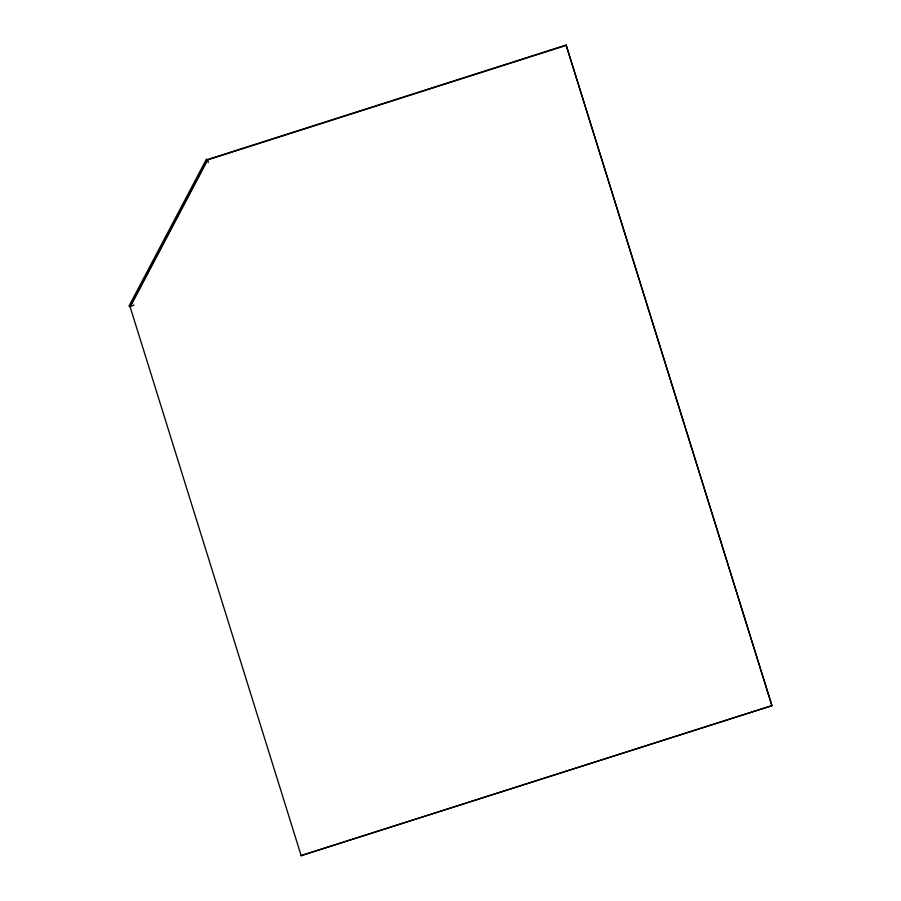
<?xml version="1.0" encoding="UTF-8"?>
<svg xmlns="http://www.w3.org/2000/svg" width="901" height="901" viewBox="0 0 901 901"><rect width="100%" height="100%" fill="white"/><g stroke="black" fill="none" stroke-linecap="round" stroke-linejoin="round"><path stroke-width="1.35" d="M301.261 855.95L130.014 306.52L207.478 159.567L566.121 45.05L771.988 705.641L301.047 855.646M566.335 45.354L207.68 159.882L130.228 306.824L129.012 306.025L206.464 159.083L207.68 159.882L208.255 162.597M134.012 305.045L130.014 306.52M302.387 855.218L771.988 705.641M566.121 45.05L771.785 705.337"/></g></svg>
